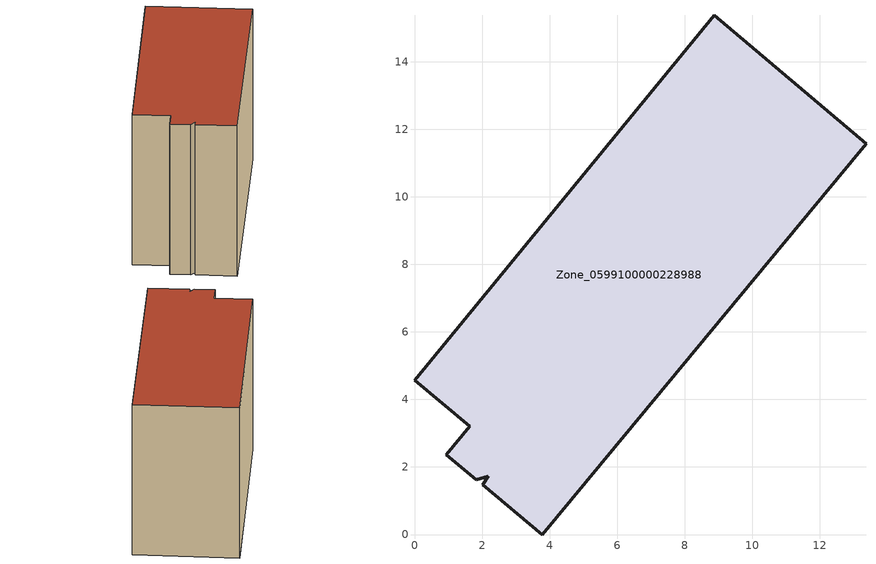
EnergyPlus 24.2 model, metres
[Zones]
Zone_0599100000228988
 floor ground (C_G): 0.94,2.37 1.63,3.2 0,4.57 8.88,15.38 13.38,11.57 3.79,0 2.02,1.47 2.19,1.72 1.83,1.62 z0
 wall outside (C_F): 1.63,3.2 0.94,2.37 1.83,1.62 2.19,1.72 2.02,1.47 3.79,0 13.38,11.57 8.88,15.38 0,4.57 1.63,3.2 z0:9.07
 roof outside (C_R): 2.02,1.47 3.79,0 13.38,11.57 8.88,15.38 0,4.57 1.63,3.2 0.94,2.37 1.83,1.62 2.19,1.72 z9.07
[BUILDING]
Pand.0599100000228988: North Axis=0; Terrain=City; Loads Convergence Tolerance Value=0.04; Temperature Convergence Tolerance Value=0.4; Solar Distribution=FullExterior; Maximum Number of Warmup Days=25; Minimum Number of Warmup Days=1
[Site:Location]
Rotterdam.The.Hague.AP_ZH_NLD Design_Conditions: Latitude=51.96; Longitude=4.45; Time Zone=1; Elevation=-4.5
[SITE:GROUNDTEMPERATURE:BUILDINGSURFACE]
18, 18, 18, 18, 18, 18, 18, 18, 18, 18, 18, 18
[MATERIAL] Thermal Absorptance=0.9; Solar Absorptance=0.7; Visible Absorptance=0.7
Name | Roughness | Thickness | Conductivity | Density | Specific Heat
G.TI.1946 | MediumSmooth | 0.15 | 1 | 540 | 1210
F.TI.1946 | Rough | 0.3 | 0.857143 | 1920 | 840
R.TI.1946 | MediumRough | 0.2 | 0.1 | 1500 | 1000
[CONSTRUCTION]
C_G: G.TI.1946
C_F: F.TI.1946
C_R: R.TI.1946
[ZONE]
Zone_0599100000228988: Type=1; Multiplier=1; Ceiling Height=Autocalculate; Volume=Autocalculate; Floor Area=autocalculate; Part of Total Floor Area=Yes
[ZONEINFILTRATION:DESIGNFLOWRATE]
Infil_Zone_0599100000228988: Zone or ZoneList or Space or SpaceList=Zone_0599100000228988; Schedule=AlwaysOn; Design Flow Rate Calculation Method=Flow/Area; Flow Rate per Floor Area=0.003; Constant Term Coefficient=1; Temperature Term Coefficient=0; Velocity Term Coefficient=0; Velocity Squared Term Coefficient=0
[HVACTEMPLATE:ZONE:IDEALLOADSAIRSYSTEM]
Zone_0599100000228988: Maximum Heating Supply Air Temperature=50; Minimum Cooling Supply Air Temperature=13; Maximum Heating Supply Air Humidity Ratio=0.0156; Minimum Cooling Supply Air Humidity Ratio=0.0077; Heating Limit=NoLimit; Cooling Limit=NoLimit; Dehumidification Control Type=ConstantSensibleHeatRatio; Cooling Sensible Heat Ratio=0.7; Dehumidification Setpoint=60; Humidification Control Type=None; Humidification Setpoint=30; Outdoor Air Method=None; Outdoor Air Flow Rate per Person=0.00944; Outdoor Air Flow Rate per Zone Floor Area=0; Outdoor Air Flow Rate per Zone=0; Demand Controlled Ventilation Type=None; Outdoor Air Economizer Type=NoEconomizer; Heat Recovery Type=None; Sensible Heat Recovery Effectiveness=0.7; Latent Heat Recovery Effectiveness=0.65
[ZONECONTROL:THERMOSTAT]
ThermostatControl_Zone_0599100000228988: Zone or ZoneList=Zone_0599100000228988; Control Type Schedule=DualSetpointControlType; Control 1=Thermostat_Zone_0599100000228988; Temperature Difference Between Cutout And Setpoint=0
[THERMOSTATSETPOINT:DUALSETPOINT]
Thermostat_Zone_0599100000228988: Heating Setpoint Temperature Schedule=HeatingSetpoint_Zone_0599100000228988; Cooling Setpoint Temperature Schedule=CoolingSetpoint_Zone_0599100000228988
[SCHEDULE:COMPACT]
HeatingSetpoint_Zone_0599100000228988: Through: 12/31, For: AllDays, Until: 24:00, 21
CoolingSetpoint_Zone_0599100000228988: Through: 12/31, For: AllDays, Until: 24:00, 24
DualSetpointControlType: Through: 12/31, For: AllDays, Until: 24:00, 4
AlwaysOn: Through: 12/31, For: AllDays, Until: 24:00, 1
